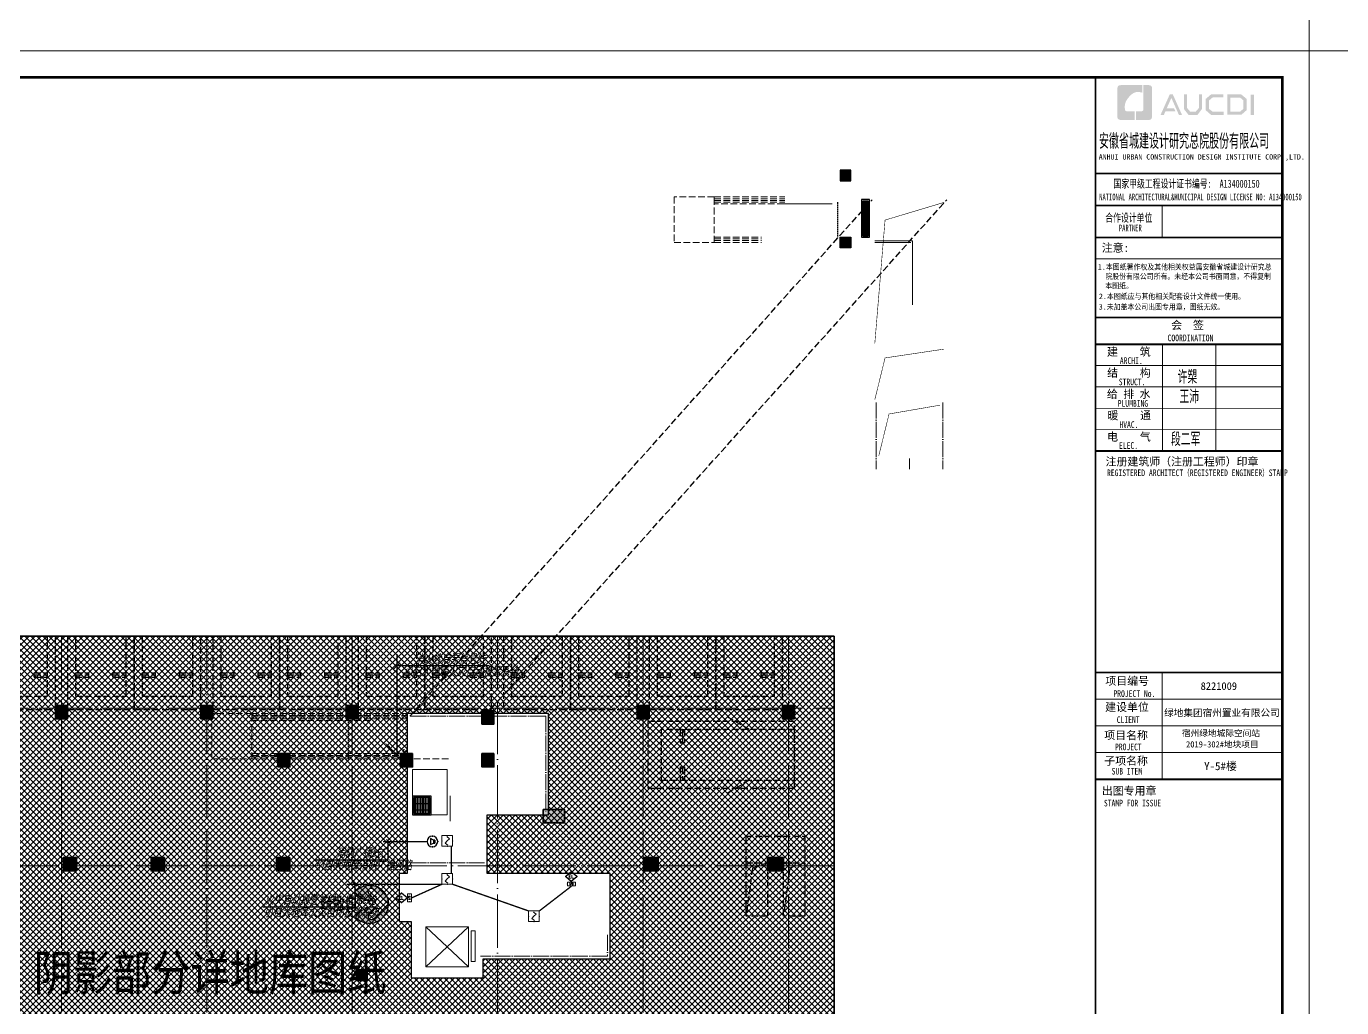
# Model space of a CAD drawing. Extents: x 2803505 to 5851001, y -1372902 to 24339.
# Drawn here: x 3666436 to 3715736, y -843914 to -807139 of the extents above; entities that cross this region are included whole.
import ezdxf
from ezdxf.enums import TextEntityAlignment as Align
from ezdxf.xclip import XClip

# ---------------------------------------------------------------- set-up
doc = ezdxf.new("R2010")
doc.units = 0
doc.header["$LTSCALE"] = 1000
doc.header["$MEASUREMENT"] = 0
doc.header["$XCLIPFRAME"] = 2
for name, pattern in [('#P_--_20B1_001_t3$0$DASH', [0.35, 0.25, -0.1]), ('__DASH', [0.35, 0.25, -0.1]), ('DASH', [0.35, 0.25, -0.1]), ('DOTE', [2.4200000000000004, 2, -0.2, 0.02, -0.2]), ('HIDDEN', [0.375, 0.25, -0.125])]:
    doc.linetypes.add(name, pattern=pattern)
doc.layers.get('0').update_dxf_attribs({"linetype": 'CONTINUOUS'})
for name, color, linetype in [('!!电气', 1, 'CONTINUOUS'), ('!校对', 2, 'CONTINUOUS'), ('0-R-风井', 2, 'CONTINUOUS'), ('0-R疏散口', 20, 'CONTINUOUS'), ('DIM-照明', 7, 'CONTINUOUS'), ('EQUIP-安防', 3, 'CONTINUOUS'), ('EQUIP-广播', 3, 'CONTINUOUS'), ('HS-A-停车位（标准）', 9, 'CONTINUOUS'), ('LWIRE', 4, 'CONTINUOUS'), ('PUB_TITLE', 4, 'CONTINUOUS'), ('text', 7, 'CONTINUOUS'), ('VPIPE-雨水', 4, 'DASH'), ('WIRE-消防', 4, 'CONTINUOUS'), ('WIRE-消防广播', 4, 'DOTE'), ('人防集水坑', 11, 'CONTINUOUS'), ('图签文字', 4, 'CONTINUOUS'), ('审核', 1, 'CONTINUOUS'), ('疏散口', 20, 'CONTINUOUS')]:
    doc.layers.add(name, color=color, linetype=linetype)
for name, color, linetype, lineweight in [('3.5方案汇报，与郭总、侯月琴确定户型_t8$0$STAIR', 2, 'CONTINUOUS', 18), ('DOTE', 19, 'DOTE', 9), ('EQUIP-消防', 3, 'CONTINUOUS', 20), ('PUB_HATCH', 8, 'CONTINUOUS', 9), ('STAIR', 252, 'CONTINUOUS', 20), ('图框', 147, 'CONTINUOUS', 20), ('图签', 147, 'CONTINUOUS', 18), ('填充', 251, 'CONTINUOUS', 5), ('平面-看线', 252, 'CONTINUOUS', 15), ('排水', 252, 'CONTINUOUS', 20), ('砼柱', 2, 'CONTINUOUS', 35)]:
    doc.layers.add(name, color=color, linetype=linetype, lineweight=lineweight)
doc.styles.add('-宋体', font='', dxfattribs={"width": 0.8})
doc.styles.add('_TEL_DIM', font='SIMPLEX', dxfattribs={"width": 0.8, "height": 3.5, "bigfont": 'HZTXT'})
doc.styles.add('HT', font='simhei.ttf')
doc.styles.add('HZTXT', font='gbeitc.shx', dxfattribs={"width": 0.8, "height": 400, "bigfont": 'hztxt.shx'})
doc.styles.get("Standard").update_dxf_attribs({"font": 'gbenor.shx', "bigfont": 'gbcbig.shx'})
doc.styles.add('宋体', font='', dxfattribs={"height": 4})
doc.styles.add('建筑图签-1', font='simhei.ttf', dxfattribs={"width": 0.7})
doc.styles.add('建筑图签-2', font='TXT.shx', dxfattribs={"width": 0.5, "bigfont": 'HZTXT.shx'})
doc.styles.add('黑体', font='simhei.ttf')
doc.styles.get('-宋体').set_extended_font_data('SimSun')
doc.styles.get('宋体').set_extended_font_data('SimSun')

# ---------------------------------------------------------------- blocks, each defined once
blk = doc.blocks.new('A$C25A378E3')
at = {"layer": 'HS-A-停车位（标准）', "linetype": 'DASH'}
for p, q in [((299.9288666398497, 4280.200665866025), (299.9276344913524, 4120.200664976728)), ((299.9276344913524, 4120.200664976728), (799.9273485837039, 4120.008946264163)), ((299.9282505712472, 4200.200665451237), (799.9279646449722, 4200.00894667895)), ((299.9288666398497, 4280.200665866025), (799.9285807174165, 4280.00894703425)), ((799.9285807174165, 4280.00894703425), (799.9273485837039, 4120.008946264163)), ((1699.929113851395, 4280.193678615266), (1699.927881702897, 4120.19367778569)), ((1699.927881702897, 4120.19367778569), (2199.927595795365, 4120.001958953799)), ((1699.928497782676, 4200.193678200361), (2199.928211856517, 4200.001959428308)), ((1699.929113851395, 4280.193678615266), (2199.928827928961, 4280.001959843212)), ((2199.928827928961, 4280.001959843212), (2199.927595795365, 4120.001958953799)), ((300.0205537431175, 1700.046125917463), (-199.9740653929766, 2550.049336581258)), ((2200.020893819514, 1700.035927985562), (2700.026429273654, 2550.032717227354))]:
    blk.add_line(p, q, dxfattribs=at)
for points in [[(1.164153218269348e-10, 5499.999999999884), (2499.999999842257, 5499.971898506512), (2499.938176556607, -0.02810114610474557), (-0.06182328553404659, 3.472669050097466e-07)], [(299.9943796824664, 4999.996627852321), (2199.994379562442, 4999.975270717288), (2199.938176575466, -0.02472896687686443), (299.9381766954903, -0.003371831844560802)]]:
    blk.add_lwpolyline(points, close=True, dxfattribs=at)
blk = doc.blocks.new('TYUIYOIUO')
at = {"layer": '0-R-风井', "linetype": '__DASH'}
for p, q in [((-299457.895317329, 793016.6504319513), (-299457.8951786277, 794016.3380944015)), ((-299457.8951786277, 794016.3380944015), (-297257.9513919126, 794017.1969029689)), ((-297257.9513919126, 794017.1969029689), (-297257.8976371065, 793016.8408492676)), ((-299457.9432144098, 793016.7978605403), (-298658.0559161415, 793016.8118702834)), ((-299457.9432144098, 791016.8118764461), (-299457.9432144098, 793016.7978605403)), ((-298658.0559161415, 793016.8118702834), (-298657.9317925585, 791016.8118764461)), ((-298657.8952895801, 793216.6503354047), (-298057.9083877449, 793216.8845567947)), ((-298657.895317329, 793016.6503209556), (-298657.8952895801, 793216.6503354047)), ((-298057.9083877449, 793216.8845567947), (-298057.8976359515, 793016.7978607289)), ((-298057.9083877448, 793016.7978605406), (-297258.0210894765, 793016.8118702837)), ((-298057.9083877448, 791016.8118764464), (-298057.9083877448, 793016.7978605406)), ((-297258.0210894765, 793016.8118702837), (-297257.8969658935, 791016.8118764464)), ((-298657.9317925585, 791016.8118764461), (-299457.9432144098, 791016.8118764461)), ((-298657.9317925585, 791016.8118764461), (-299457.9432144098, 791016.8118764461)), ((-297257.8969658935, 791016.8118764464), (-298057.9083877448, 791016.8118764464)), ((-297257.8969658935, 791016.8118764464), (-298057.9083877448, 791016.8118764464))]:
    blk.add_line(p, q, dxfattribs=at)
for points in [[(-298658.0187696726, 793016.8120645259), (-299218.2041812523, 792824.5534271109), (-299457.9060679409, 791016.8120706886)], [(-297258.0210894765, 793016.8118702837), (-297818.2065010562, 792824.5532328687), (-298057.9083877448, 791016.8118764464)]]:
    blk.add_lwpolyline(points, dxfattribs=at)
blk = doc.blocks.new('FSFSFASFSFESFSEF')
at = {"layer": '人防集水坑', "ltscale": 0.8}
h = blk.add_hatch(dxfattribs=at)
h.set_pattern_fill('GRATE', color=256, scale=75, style=0)
h.set_pattern_definition([(270, (-806039.3574039747, 23438904.07928268), (59.53125, -1.822618869043522e-14), []), (360, (-806039.3574039747, 23438904.07928268), (8.748522416193854e-14, 238.125), [])])
h.paths.add_polyline_path([(286466.5787021541, 761315.5335229017), (287066.5787021541, 761315.5335229017), (287066.5787021541, 760715.5335229017), (286466.5787021541, 760715.5335229017)])
at = {"layer": '人防集水坑'}
for points in [[(287116.5787021541, 760665.5335229017), (286416.5787021541, 760665.5335229017), (286416.5787021541, 761365.5335229017), (287116.5787021541, 761365.5335229017)], [(287066.5787021541, 760715.5335229017), (286466.5787021541, 760715.5335229017), (286466.5787021541, 761315.5335229017), (287066.5787021541, 761315.5335229017)]]:
    blk.add_lwpolyline(points, close=True, dxfattribs=at)
at = {"layer": '排水'}
blk.add_lwpolyline([(285816.5787021536, 760665.5335229018), (287116.5787021536, 760665.5335229018), (287116.5787021534, 762365.5335229018), (285816.5787021534, 762365.5335229018)], close=True, dxfattribs=at)
blk = doc.blocks.new('DFBFBFBGF')
at = {"layer": 'STAIR', "color": 252, "linetype": '#P_--_20B1_001_t3$0$DASH'}
for p, q in [((293136.325158803, 754230.1456084143), (287316.5787030022, 754230.1456084143)), ((293136.3251588031, 754160.1456084616), (287316.5787030022, 754160.1456084708)), ((293136.3251588029, 754100.1456084616), (287316.5787030022, 754100.1456084704)), ((293136.3251588018, 754030.1456084143), (287316.5787030022, 754030.1456084145)), ((288716.325158803, 753970.1456084145), (293136.3251588018, 753970.1456083918)), ((293136.3251588018, 754030.1456084143), (293136.325158803, 754230.1456084143)), ((293136.325158803, 752730.1456083826), (287316.5787030022, 752730.1456085002)), ((293136.3251588031, 752660.1456084299), (287316.5787030022, 752660.1456085349)), ((293136.3251588029, 752600.1456084299), (287316.5787030022, 752600.1456085352)), ((293136.3251588018, 752530.1456083826), (287316.5787030022, 752530.1456085071)), ((293136.3251588018, 752530.1456083826), (293136.325158803, 752730.1456083826))]:
    blk.add_line(p, q, dxfattribs=at)
blk.add_lwpolyline([(293136.325158803, 754230.1456084143), (294636.325158803, 754230.1456084143), (294636.325158803, 752530.1456083859), (293136.325158803, 752530.1456083859)], close=True, dxfattribs=at)
at = {"layer": '审核', "color": 252, "linetype": 'HIDDEN', "ltscale": 0.2}
blk.add_line((289519.4158324369, 752530.1456084601), (289519.4158324566, 754230.1456084143), dxfattribs=at)
blk = doc.blocks.new('A$C1DD019F9')
at = {"layer": '疏散口'}
h = blk.add_hatch(color=256, dxfattribs=at)
edge = h.paths.add_edge_path()
edge.add_line((1657.837590239942, 3315.723901660649), (367.3306208625436, 2025.216944172512))
edge.add_arc((562.7390984487897, 1829.808464785995), 276.3493204781321, 134.999999736071, 315.0000450135555)
edge.add_line((758.1477304548025, 1634.400139819365), (1381.488251060247, 2257.740654682275))
edge.add_arc((-487.2515846193137, 1989.868379143272), 1887.841129295078, -24.12321173134552, 8.157426411511608, ccw=False)
edge.add_arc((-487.2518275084583, 1989.868449001487), 1887.841379523462, 303.5961554791981, 335.8767893464231, ccw=False)
edge.add_arc((1657.83757689014, 1657.627985069564), 1658.095916591085, 89.99999953869542, 228.4172749558772, ccw=False)
h = blk.add_hatch(color=256, dxfattribs=at)
edge = h.paths.add_edge_path()
edge.add_line((1657.837590239942, 3315.723901660649), (2948.344559617341, 2025.216944172512))
edge.add_arc((2752.936082031095, 1829.808464785995), 276.3493204781321, -135.00004501355562, 45.000000263928996, ccw=False)
edge.add_line((2557.527450025082, 1634.400139819365), (1934.186929419636, 2257.740654682275))
edge.add_arc((3802.926765099197, 1989.868379143272), 1887.841129295078, 171.8425735884883, 204.1232117313454)
edge.add_arc((3802.927007988342, 1989.868449001489), 1887.841379523464, 204.123210653577, 236.403844520802)
edge.add_arc((1657.837603589745, 1657.627985069564), 1658.095916591085, 311.5827250441228, 450.0000004613047)
for points in [[(1657.837590239942, 3315.723901660649), (367.3306208625437, 2025.216944172512, 1.000000395120669), (758.1477304548025, 1634.400139819365), (1381.488251060247, 2257.740654682275, -0.1417897514410627), (1235.721885070204, 1218.307265423704, -0.141789732410033), (557.3581269979476, 417.3751685111782, -0.6899650482418342), (1657.837590239942, 3315.723901660649)], [(1657.837590239942, 3315.723901660649), (2948.344559617341, 2025.216944172512, -1.000000395120669), (2557.527450025082, 1634.400139819365), (1934.186929419636, 2257.740654682275, 0.1417897514410627), (2079.953295409679, 1218.307265423704, 0.141789732410033), (2758.317053481937, 417.3751685111782, 0.6899650482418342), (1657.837590239942, 3315.723901660649)]]:
    blk.add_lwpolyline(points, format="xyb", close=True, dxfattribs=at)
blk = doc.blocks.new('A$C24B36177')
for points in [[(-146925.0000000014, -16697.00265675376), (-147375.0000000014, -16697.00265675376), (-147375.0000000014, -17197.00265675376), (-146925.0000000014, -17197.00265675376)], [(-141475.0000000022, -16697.00265675376), (-141925.0000000022, -16697.00265675376), (-141925.0000000022, -17197.00265675376), (-141475.0000000022, -17197.00265675376)], [(-136025.0000000014, -16697.00265675376), (-136475.0000000014, -16697.00265675376), (-136475.0000000014, -17197.00265675376), (-136025.0000000014, -17197.00265675376)], [(-125125.0000000014, -16697.00265675376), (-125575.0000000014, -16697.00265675376), (-125575.0000000014, -17197.00265675376), (-125125.0000000014, -17197.00265675376)], [(-119675.0000000014, -16697.00265675376), (-120125.0000000014, -16697.00265675376), (-120125.0000000014, -17197.00265675376), (-119675.0000000014, -17197.00265675376)], [(-130937.6220354591, -16897.00265675376), (-131387.6220354591, -16897.00265675376), (-131387.6220354591, -17397.00265675376), (-130937.6220354591, -17397.00265675376)], [(-138587.6220454918, -18497.00265675364), (-139037.6220454918, -18497.00265675364), (-139037.6220454918, -18997.00265675364), (-138587.6220454918, -18997.00265675364)], [(-133987.6220358952, -18497.00265675364), (-134437.6220358952, -18497.00265675364), (-134437.6220358952, -18997.00265675364), (-133987.6220358952, -18997.00265675364)], [(-130937.6220336751, -18497.00265675364), (-131387.6220336751, -18497.00265675364), (-131387.6220336751, -18997.00265675364), (-130937.6220336751, -18997.00265675364)], [(-129087.6220358952, -21097.00265675364), (-128287.6220358952, -21097.00265675364), (-128287.6220358952, -20597.00265675364), (-129087.6220358952, -20597.00265675364)], [(-146587.6220454918, -22397.00228348828), (-147087.6220454918, -22397.00228348828), (-147087.6220454918, -22897.00228348828), (-146587.6220454918, -22897.00228348828)], [(-143287.6220454918, -22397.00219701417), (-143787.6220454918, -22397.00219701417), (-143787.6220454918, -22897.00219701417), (-143287.6220454918, -22897.00219701417)], [(-138587.6220454918, -22397.00204007269), (-139087.6220454918, -22397.00204007269), (-139087.6220454918, -22897.00204007269), (-138587.6220454918, -22897.00204007269)], [(-124787.6220454918, -22397.00265675364), (-125337.6220454918, -22397.00265675364), (-125337.6220454918, -22897.00265675364), (-124787.6220454918, -22897.00265675364)], [(-120087.6220454918, -22397.00265675364), (-120687.6220454918, -22397.00265675364), (-120687.6220454918, -22897.00265675364), (-120087.6220454918, -22897.00265675364)], [(-135687.6220454918, -26597.00265675364), (-136087.6220454918, -26597.00265675364), (-136087.6220454918, -26997.00265675364), (-135687.6220454918, -26997.00265675364)]]:
    blk.add_hatch(color=252).paths.add_polyline_path(points)
at = {"layer": '砼柱', "color": 252, "lineweight": 35}
for points in [[(-146925.0000000014, -16697.00265675376), (-147375.0000000014, -16697.00265675376), (-147375.0000000014, -17197.00265675376), (-146925.0000000014, -17197.00265675376)], [(-141475.0000000022, -16697.00265675376), (-141925.0000000022, -16697.00265675376), (-141925.0000000022, -17197.00265675376), (-141475.0000000022, -17197.00265675376)], [(-136025.0000000014, -16697.00265675376), (-136475.0000000014, -16697.00265675376), (-136475.0000000014, -17197.00265675376), (-136025.0000000014, -17197.00265675376)], [(-125125.0000000014, -16697.00265675376), (-125575.0000000014, -16697.00265675376), (-125575.0000000014, -17197.00265675376), (-125125.0000000014, -17197.00265675376)], [(-119675.0000000014, -16697.00265675376), (-120125.0000000014, -16697.00265675376), (-120125.0000000014, -17197.00265675376), (-119675.0000000014, -17197.00265675376)], [(-130937.6220354591, -16897.00265675376), (-131387.6220354591, -16897.00265675376), (-131387.6220354591, -17397.00265675376), (-130937.6220354591, -17397.00265675376)], [(-138587.6220454918, -18497.00265675364), (-139037.6220454918, -18497.00265675364), (-139037.6220454918, -18997.00265675364), (-138587.6220454918, -18997.00265675364)], [(-133987.6220358952, -18497.00265675364), (-134437.6220358952, -18497.00265675364), (-134437.6220358952, -18997.00265675364), (-133987.6220358952, -18997.00265675364)], [(-130937.6220336751, -18497.00265675364), (-131387.6220336751, -18497.00265675364), (-131387.6220336751, -18997.00265675364), (-130937.6220336751, -18997.00265675364)], [(-129087.6220358952, -21097.00265675364), (-128287.6220358952, -21097.00265675364), (-128287.6220358952, -20597.00265675364), (-129087.6220358952, -20597.00265675364)], [(-146587.6220454918, -22397.00228348828), (-147087.6220454918, -22397.00228348828), (-147087.6220454918, -22897.00228348828), (-146587.6220454918, -22897.00228348828)], [(-143287.6220454918, -22397.00219701417), (-143787.6220454918, -22397.00219701417), (-143787.6220454918, -22897.00219701417), (-143287.6220454918, -22897.00219701417)], [(-138587.6220454918, -22397.00204007269), (-139087.6220454918, -22397.00204007269), (-139087.6220454918, -22897.00204007269), (-138587.6220454918, -22897.00204007269)], [(-124787.6220454918, -22397.00265675364), (-125337.6220454918, -22397.00265675364), (-125337.6220454918, -22897.00265675364), (-124787.6220454918, -22897.00265675364)], [(-120087.6220454918, -22397.00265675364), (-120687.6220454918, -22397.00265675364), (-120687.6220454918, -22897.00265675364), (-120087.6220454918, -22897.00265675364)], [(-135687.6220454918, -26597.00265675364), (-136087.6220454918, -26597.00265675364), (-136087.6220454918, -26997.00265675364), (-135687.6220454918, -26997.00265675364)]]:
    blk.add_lwpolyline(points, close=True, dxfattribs=at)
blk = doc.blocks.new('A$C74D73064')
at = {"layer": '填充'}
h = blk.add_hatch(dxfattribs=at)
h.set_pattern_fill('ANSI37', color=252, scale=100, style=0)
h.set_pattern_definition([(45, (953418.0689988486, -464688.2486653434), (-112.2532015133644, 112.2532015133644), []), (135, (953418.0689988486, -464688.2486653434), (-112.2532015133644, -112.2532015133644), [])])
h.paths.add_polyline_path([(-72082.59764095536, 70322.25632425962), (-18082.61077341402, 70322.25632425962), (-18082.61077341402, 50822.25632543652), (-72082.59764095536, 50822.25632543652)])
h.paths.add_polyline_path([(-28782.84527832759, 63622.25508217217), (-28782.80018422776, 67422.21244319325), (-31082.00689144793, 67422.21764143935), (-31082.05316165823, 67422.25473801984), (-34082.0531685421, 67422.25473801984), (-34082.39482968417, 61422.52532512118), (-34382.39691952243, 61422.52386581531), (-34382.39652276551, 59622.2557774515), (-33932.39581192448, 59622.25577751553), (-33932.39581298153, 57522.25908802461), (-31232.39581192401, 57522.25908803497), (-31232.39581192774, 58222.25607982045), (-26482.40312132938, 58222.25712633482), (-26482.40312124067, 61422.5239314207), (-31082.39209802146, 61422.50172581762), (-31082.05316563928, 63622.25515491964)], flags=16)
h.paths.add_polyline_path([(-59182.59378983895, 67422.25693499326), (-59182.60076967767, 66022.25774936221), (-63482.59798474109, 66022.2572087681), (-63482.59742763313, 63622.25781159737), (-59082.59764806705, 63622.25253591087), (-59083.44339691021, 61428.48302430479), (-59383.44475167291, 61428.48184719431), (-59382.59808375686, 59622.2577318885), (-58932.59737291595, 59622.25773195253), (-58932.597373973, 57522.26104246173), (-56232.5973729156, 57522.26104247209), (-56232.5973729192, 58222.25803425757), (-51482.60468232085, 58222.25908077194), (-51482.60468223225, 61422.5258858577), (-56082.59365901281, 61422.50368025462), (-56082.58671280812, 67422.25358231046)], flags=16)
at = {"color": 252}
for points in [[(-72082.59764095536, 70322.25632425968), (-18082.61077341402, 70322.25632425968), (-18082.61077341402, 50822.25632543652), (-72082.59764095536, 50822.25632543652)], [(-28782.84527832759, 63622.25508217211), (-28782.80018422776, 67422.2124431933), (-31082.00689144793, 67422.2176414394), (-31082.05316165823, 67422.2547380199), (-34082.0531685421, 67422.2547380199), (-34082.39482968417, 61422.52532512113), (-34382.39691952243, 61422.52386581525), (-34382.39652276551, 59622.25577745144), (-33932.39581192448, 59622.25577751547), (-33932.39581298153, 57522.25908802461), (-31232.39581192401, 57522.25908803497), (-31232.39581192774, 58222.25607982045), (-26482.40312132938, 58222.25712633482), (-26482.40312124067, 61422.52393142064), (-31082.39209802146, 61422.50172581756), (-31082.05316563928, 63622.25515491969)]]:
    blk.add_lwpolyline(points, close=True, dxfattribs=at)
at = {"layer": '3.5方案汇报，与郭总、侯月琴确定户型_t8$0$STAIR', "color": 252}
for p, q in [((-31782.59942776617, 59422.41135027062), (-33382.59942776663, 57922.41135027201)), ((-33382.59942776663, 59422.41135027062), (-31782.59942776617, 57922.41135027201))]:
    blk.add_line(p, q, dxfattribs=at)
for points in [[(-33382.59942776663, 57922.41135027201), (-33382.59942776663, 59422.41135027062), (-31782.59942776617, 59422.41135027062), (-31782.59942776617, 57922.41135027201)], [(-31682.59942777571, 58122.4113503875), (-31682.59942777571, 59272.41135038796), (-31532.59942777292, 59272.41135038796), (-31532.59942777292, 58122.4113503875)]]:
    blk.add_lwpolyline(points, close=True, dxfattribs=at)
at = {"layer": 'DOTE', "color": 252}
for p, q in [((-47044.96489887079, 93136.92275867716), (-47044.96489887079, 8148.87607650971)), ((-41594.96489887079, 93136.92275867716), (-41594.96489887079, 8148.87607650971)), ((-36144.96489887056, 93136.92275867716), (-36144.96489887056, 8148.87607650971)), ((-30694.96489887033, 93136.92275867716), (-30694.96489887033, 8148.87607650971)), ((-25244.96489887033, 93136.92275867716), (-25244.96489887033, 8148.87607650971)), ((-19794.96489887009, 93136.92275867716), (-19794.96489887009, 8148.87607650971)), ((-86385.24772744626, 67619.25646164955), (196116.0437006025, 67619.25646164955)), ((196116.0437006019, 61719.25646164967), (-86385.24772744626, 61719.25646164967))]:
    blk.add_line(p, q, dxfattribs=at)
at = {"layer": 'DOTE', "color": 252, "linetype": 'DOTE', "ltscale": 0.3}
for p, q in [((-31182.20886771893, 67322.5227338553), (-33982.39232719713, 67322.52273385518)), ((-28883.07422241115, 67322.52273385518), (-31182.20886771893, 67322.5227338553)), ((-28883.07422241115, 67322.52273385518), (-28882.79285111022, 63722.25688271062)), ((-31182.39498389279, 61822.2429131564), (-33982.39551288704, 61822.24495479499)), ((-26582.40312129795, 59122.25949947804), (-26582.40312362998, 58322.25957466546)), ((-26582.40312132938, 58322.25957466546), (-31332.2088722745, 58322.25958851154))]:
    blk.add_line(p, q, dxfattribs=at)
at = {"layer": 'STAIR', "color": 252, "linetype": '#P_--_20B1_001_t3$0$DASH'}
blk.add_line((-32532.40911903465, 65722.41031201778), (-33882.40549301973, 65722.41031154466), dxfattribs=at)
at = {"layer": 'STAIR', "color": 252}
blk.add_lwpolyline([(-32472.40447453829, 64340.87456771452), (-32472.3968244748, 63382.41076598188)], dxfattribs=at)
at = {"layer": '填充', "color": 252}
for points in [[(-72082.59764095536, 70322.25632425962), (-18082.61077341402, 70322.25632425962), (-18082.61077341402, 50822.25632543652), (-72082.59764095536, 50822.25632543652)], [(-28782.84527832759, 63622.25508217217), (-28782.80018422776, 67422.21244319325), (-31082.00689144793, 67422.21764143935), (-31082.05316165823, 67422.25473801984), (-34082.0531685421, 67422.25473801984), (-34082.39482968417, 61422.52532512118), (-34382.39691952243, 61422.52386581531), (-34382.39652276551, 59622.2557774515), (-33932.39581192448, 59622.25577751553), (-33932.39581298153, 57522.25908802461), (-31232.39581192401, 57522.25908803497), (-31232.39581192774, 58222.25607982045), (-26482.40312132938, 58222.25712633482), (-26482.40312124067, 61422.5239314207), (-31082.39209802146, 61422.50172581762), (-31082.05316563928, 63622.25515491964)]]:
    blk.add_lwpolyline(points, close=True, dxfattribs=at)
at = {"color": 252}
blk.add_blockref('A$C24B36177', (100104.7992927883, 84419.25646130543), dxfattribs=at)
at = {"color": 252, "xscale": -1}
for name, p in [('DFBFBFBGF', (253234.1732092032, -686807.488785468)), ('FSFSFASFSFESFSEF', (253234.1732095743, -697043.1221648736))]:
    blk.add_blockref(name, p, dxfattribs=at)
at = {"layer": '0-R疏散口', "color": 252, "xscale": -0.4305656706515025, "yscale": 0.4305656706515025, "zscale": 0.4305656706515025, "rotation": 271.4259203059818}
blk.add_blockref('A$C1DD019F9', (-36196.91512734024, 59545.39987463458), dxfattribs=at)
at = {"layer": 'HS-A-停车位（标准）', "color": 252}
blk.add_blockref('TYUIYOIUO', (278075.2999756152, -731194.3965097175), dxfattribs=at)
at = {"layer": 'HS-A-停车位（标准）', "color": 252, "linetype": 'DASH', "xscale": -1}
for p, rotation in [((-49769.90307179559, 73069.25646130356), 179.9993559612105), ((-46819.90307179582, 73069.25646130368), 179.9993559612105), ((-44319.90307179582, 73069.25646130356), 179.9993559612105), ((-41369.90307179582, 73069.25646130368), 179.9993559612105), ((-38869.90307179559, 73069.25646130356), 179.9993559612105), ((-35919.90307562682, 73069.25646130368), 179.9993559612105), ((-33419.90307562682, 73069.25646130356), 179.9993559612105), ((-30469.90307562659, 73069.25646130368), 179.9993559612105), ((-27969.90307562659, 73069.25646130368), 179.9993559612105), ((-25019.90307562659, 73069.25646130368), 179.9993559612105), ((-22519.90307562659, 73069.25646130368), 179.9993559612105), ((-19569.96489926009, 67119.19463836565), 89.99935596121274)]:
    blk.add_blockref('A$C25A378E3', p, dxfattribs=dict(at, rotation=rotation))
at = {"layer": '0-R疏散口', "color": 252, "style": '-宋体', "width": 0.75}
blk.add_text('疏散口', height=450, dxfattribs=at).set_placement((-37327.51125581539, 60087.63957305544))
blk = doc.blocks.new('院标1')
h = blk.add_hatch(color=150)
h.dxf.hatch_style = 1
h.set_gradient(color1=(33, 113, 253), color2=(33, 113, 253), tint=1, name='INVCURVED')
edge = h.paths.add_edge_path()
edge.add_spline(control_points=[(116372.9006213126, 648379.0025742948), (116378.7378886427, 648379.2628153446), (116381.5158105757, 648378.8361410631), (116390.5818825899, 648378.8361410631), (116390.5818825899, 648378.8361410631), (116390.5818825899, 648378.8361410631), (116616.0293115861, 648378.8361410631), (116616.0293115861, 648378.8361410631), (116616.0293115861, 648378.8361410631), (116616.0293115861, 648378.8361410631), (116616.0293115861, 648053.8555876653), (116616.0293115861, 648053.8555876653), (116616.0293115861, 648053.8555876653), (116616.0293115861, 648053.8555876653), (116108.105350393, 648053.8555876653), (116108.105350393, 648053.8555876653), (116108.105350393, 648053.8555876653), (116027.8361159938, 648053.8555876653), (115962.7123056344, 648111.1721664476), (115962.7123056344, 648199.2728408957), (115962.7123056344, 648199.2728408957), (115962.7123056344, 648199.2728408957), (115962.7123056344, 649214.6850108118), (115962.7123056344, 649214.6850108118), (115962.7123056344, 649214.6850108118), (115962.7123056344, 649295.0722615034), (116018.370604223, 649360.1052900997), (116108.105350393, 649360.1052900997), (116108.105350393, 649360.1052900997), (116108.105350393, 649360.1052900997), (116896.6871824661, 649360.1052900997), (116896.6871824661, 649360.1052900997), (116896.6871824661, 649360.1052900997), (116896.6871824661, 649360.1052900997), (116896.6871824661, 649080.1797254328), (116896.6871824661, 649080.1797254328), (116896.6871824661, 649080.1797254328), (116896.6871824661, 649080.1797254328), (116566.2234106177, 649140.4588157317), (116356.0121874289, 648859.1079773916), (116356.0121874289, 648859.1079773916), (116245.1373948324, 648719.2435419696), (116240.2896487121, 648545.3026589571), (116247.2284014249, 648465.708235659), (116247.2284014249, 648465.708235659), (116254.1792583724, 648386.1017081195), (116247.2284014249, 648465.708235659), (116247.2284014249, 648465.708235659), (116247.2284014249, 648465.708235659), (116247.2284014249, 648465.708235659), (116257.8347373425, 648373.9036652995), (116372.9006213126, 648379.0025742948)], knot_values=[0, 0, 0, 0, 0.07142857142857142, 0.07142857142857142, 0.07142857142857142, 0.1071428571428571, 0.1428571428571428, 0.1428571428571428, 0.1428571428571428, 0.1785714285714285, 0.2142857142857143, 0.2142857142857143, 0.2142857142857143, 0.25, 0.2857142857142857, 0.2857142857142857, 0.2857142857142857, 0.3214285714285714, 0.3571428571428572, 0.3571428571428572, 0.3571428571428572, 0.3928571428571428, 0.4285714285714285, 0.4285714285714285, 0.4285714285714285, 0.4642857142857143, 0.5, 0.5, 0.5, 0.5357142857142857, 0.5714285714285714, 0.5714285714285714, 0.5714285714285714, 0.6071428571428572, 0.6428571428571429, 0.6428571428571429, 0.6428571428571429, 0.6785714285714286, 0.7142857142857143, 0.7142857142857143, 0.7142857142857143, 0.75, 0.7857142857142857, 0.7857142857142857, 0.7857142857142857, 0.8214285714285714, 0.8571428571428571, 0.8571428571428571, 0.8571428571428571, 0.9285714285714286, 1, 1, 1, 1], degree=3, periodic=0)
h = blk.add_hatch(color=150)
h.dxf.hatch_style = 1
h.set_gradient(color1=(33, 113, 253), color2=(33, 113, 253), tint=1, name='INVCURVED')
edge = h.paths.add_edge_path()
edge.add_spline(control_points=[(117268.1328679732, 649214.6850108118), (117268.1328679732, 649214.6850108118), (117268.1328679732, 648199.2728408957), (117268.1328679732, 648199.2728408957), (117268.1328679732, 648199.2728408957), (117268.1328679732, 648114.1649385535), (117212.4715433248, 648053.8555876653), (117122.7277189753, 648053.8555876653), (117122.7277189753, 648053.8555876653), (117122.7277189753, 648053.8555876653), (116662.9574306789, 648053.8555876653), (116662.9574306789, 648053.8555876653), (116662.9574306789, 648053.8555876653), (116662.9574306789, 648053.8555876653), (116662.9574306789, 648378.8361410631), (116662.9574306789, 648378.8361410631), (116662.9574306789, 648378.8361410631), (116662.9574306789, 648378.8361410631), (116865.3281356438, 648378.8361410631), (116865.3281356438, 648378.8361410631), (116865.3281356438, 648378.8361410631), (116907.1906323904, 648378.8361410631), (116941.0734122108, 648412.809702649), (116941.0734122108, 648454.5723394576), (116941.0734122108, 648454.5723394576), (116941.0734122108, 648454.5723394576), (116941.0734122108, 649360.1052900997), (116941.0734122108, 649360.1052900997), (116941.0734122108, 649360.1052900997), (116941.0734122108, 649360.1052900997), (117122.7277189753, 649360.1052900997), (117122.7277189753, 649360.1052900997), (117122.7277189753, 649360.1052900997), (117204.4313052248, 649360.1052900997), (117268.1328679732, 649306.2474964692), (117268.1328679732, 649214.6850108118)], knot_values=[0, 0, 0, 0, 0.1, 0.1, 0.1, 0.15, 0.2, 0.2, 0.2, 0.25, 0.3, 0.3, 0.3, 0.35, 0.4, 0.4, 0.4, 0.45, 0.5, 0.5, 0.5, 0.55, 0.6, 0.6, 0.6, 0.6499999999999999, 0.7, 0.7, 0.7, 0.75, 0.8, 0.8, 0.8, 0.9, 1, 1, 1, 1], degree=3, periodic=0)
blk = doc.blocks.new('A$C1435328E')
at = {"layer": 'PUB_TITLE'}
h = blk.add_hatch(color=4, dxfattribs=at)
h.paths.add_polyline_path([(-1191.591194995213, 56058.49471792311), (-1065.961907927413, 56058.49471792311), (-1065.961907927413, 55288.2315315), (-1191.591194995213, 55288.2315315)])
h.paths.add_polyline_path([(-1944.296185743529, 55941.85496155836), (-1944.296185743529, 55415.87869950302), (-1583.739153256174, 55415.87869950302), (-1459.553895397577, 55522.55397263647), (-1459.553895397577, 55841.17644170031), (-1579.990053143352, 55941.85496127896)], flags=16)
h.paths.add_polyline_path([(-2062.373935758602, 56059.93271150358), (-2062.373935758602, 55297.8009495578), (-1539.987504146062, 55297.8009495578), (-1341.476145382505, 55468.32242525846), (-1341.476145382505, 55896.37014224858), (-1537.137021096889, 56059.93271150358)])
h.paths.add_polyline_path([(-2205.243333867285, 56063.60758437507), (-2205.243333867285, 55948.30506818101), (-2612.357823726721, 55948.30506818101), (-2745.162006835919, 55837.3558628998), (-2745.162006835919, 55517.55834726349), (-2612.357823726721, 55415.3108476355), (-2203.065635655541, 55415.3108476355), (-2203.065635655541, 55293.48451021791), (-2666.787001160439, 55293.48451021791), (-2869.255396957975, 55467.52353968762), (-2869.255396957975, 55896.09483430826), (-2671.137971409131, 56063.60758437507)])
h.paths.add_polyline_path([(-3688.19829659909, 56061.81808115647), (-3567.570633541327, 56061.81808115647), (-3567.570633541327, 55551.16807098233), (-3453.520327388775, 55419.67153285362), (-3242.974087527487, 55419.67153285362), (-3128.923781345598, 55551.16807098233), (-3128.923781345598, 56061.81808115647), (-3014.877901402302, 56061.81808115647), (-3014.877901402302, 55513.91051362001), (-3179.369364424143, 55296.9406113188), (-3517.125050497707, 55296.9406113188), (-3688.19829659909, 55516.10314684652)])
h.paths.add_polyline_path([(-4220.012568136677, 56060.45628871501), (-4103.023254616652, 56060.45628871501), (-3761.075942056719, 55296.15155855857), (-3876.737390826922, 55296.15155855857), (-4158.191610082518, 55930.28467154794), (-4333.310417581815, 55542.02144757577), (-4061.735512305982, 55542.02144757577), (-4001.167173376773, 55426.83200432651), (-4382.158136712853, 55426.83200432651), (-4440.770088225137, 55294.07199827686), (-4563.858727320563, 55294.07199827686)])
for points, const_width in [([(-7000, 50700.33256887185), (0, 50700.33256887185)], 70), ([(-7000, 49899.45042005606), (0, 49899.45042005606)], 35)]:
    blk.add_lwpolyline(points, dxfattribs=dict(const_width=const_width))
at = {"layer": '图框'}
for p, q in [((-7000, 53100.33256887179), (0, 53100.33256887179)), ((-7000, 53100.33256887179), (0, 53100.33256887179)), ((-7000, 51900.33256887179), (0, 51900.33256887179))]:
    blk.add_line(p, q, dxfattribs=at)
for points, const_width in [([(-7000, -700.0000000001746), (-7000, 56700)], 70), ([(-7000, 53100.33256887179), (0, 53100.33256887179)], 60), ([(-7000, 51900.33256887179), (0, 51900.33256887179)], 60), ([(-7000, 51900.33256887179), (0, 51900.33256887179)], 60), ([(-4500, 51900.33256887179), (-4500, 50700.33256887185)], 35), ([(-7000, 50700.33256887185), (0, 50700.33256887185)], 60), ([(-6991.521516095847, 47700.33256887185), (8.478483904153109, 47700.33256887185)], 60), ([(-6991.521516095847, 46700.33256887185), (8.478483904153109, 46700.33256887185)], 70), ([(-6991.521516095847, 46700.33256887185), (8.478483904153109, 46700.33256887185)], 70), ([(-4491.521516095847, 46700.33256887185), (-4491.521516095847, 42700.33256887185)], 35), ([(-2491.521516095847, 46700.33256887185), (-2491.521516095847, 42700.33256887185)], 35), ([(-6991.521516095847, 45900.33256887185), (8.478483904153109, 45900.33256887185)], 35), ([(-6991.521516095847, 45100.33256887185), (8.478483904153109, 45100.33256887185)], 35), ([(-6991.521516095847, 44300.33256887185), (8.478483904153109, 44300.33256887185)], 35), ([(-6991.521516095847, 43500.33256887185), (8.478483904153109, 43500.33256887185)], 35), ([(-6991.521516095847, 42700.33256887185), (8.478483904153109, 42700.33256887185)], 70), ([(-7000, 34400.33256887179), (0, 34400.33256887179)], 70), ([(-7000, 34400.33256887179), (0, 34400.33256887179)], 70), ([(-4500, 30400.33256887179), (-4500, 34400.33256887179)], 35), ([(-7000, 33400.33256887179), (0, 33400.33256887179)], 35), ([(-7000, 32400.33256887179), (0, 32400.33256887179)], 35), ([(-7000, 31400.33256887179), (0, 31400.33256887179)], 35), ([(0, 30400.33256887179), (-7000, 30400.33256887179)], 70)]:
    blk.add_lwpolyline(points, dxfattribs=dict(at, const_width=const_width))
blk.add_blockref('院标1', (-122148.8230060614, -592949.0981050247))
at = {"layer": 'PUB_TITLE', "style": 'HT', "width": 0.88}
for s, p in [('1.本图纸著作权及其他相关权益属安徽省城建设计研究总', (-6914.306831812486, 49493.39210356871)), ('院股份有限公司所有。未经本公司书面同意，不得复制', (-6634.90041580284, 49139.02205272258)), ('本图纸。', (-6634.90041580284, 48788.93826625339)), (' 2.本图纸应与其他相关配套设计文件统一使用。 ', (-7025.144188818522, 48392.25300272327)), ('3.未加盖本公司出图专用章，图纸无效。', (-6882.073270652443, 47997.59705111344))]:
    blk.add_text(s, height=210, dxfattribs=at).set_placement(p)
at = {"layer": '图签', "color": 154, "style": '宋体'}
for s, height, p in [('8221009', 286.6809903610374, (-3062.595140316524, 33747.82646055683)), ('绿地集团宿州置业有限公司', 258.0128913249337, (-4431.817962790316, 32762.0256005479)), ('宿州绿地城际空间站', 232.2116021924403, (-3762.142934118805, 32009.27949992823)), ('2019-302#地块项目', 232.2116021924403, (-3608.307769825158, 31591.24582544994))]:
    blk.add_text(s, height=height, dxfattribs=at).set_placement(p)
at = {"layer": '图签文字', "color": 7, "style": '建筑图签-1'}
for s, height, width, p in [('安徽省城建设计研究总院股份有限公司', 500, 0.55, (-6871.943487135693, 54077.10639546963)), ('国家甲级工程设计证书编号:  A134000150', 300, 0.7, (-6327.846192139667, 52567.37169774726)), ('合作设计单位', 300, 0.7, (-6635.073237542529, 51290.24227786541))]:
    blk.add_text(s, height=height, dxfattribs=dict(at, width=width)).set_placement(p)
at = {"layer": '图签文字', "linetype": 'Continuous', "style": '建筑图签-1', "width": 0.91}
blk.add_text('ANHUI URBAN CONSTRUCTION DESIGN INSTITUTE CORP.,LTD.', height=200, dxfattribs=at).set_placement((-6881.536331724841, 53622.19692530448))
at = {"layer": '图签文字', "style": '建筑图签-1'}
for s, width, p in [('NATIONAL ARCHITECTURAL&MUNICIPAL DESIGN LICENSE NO: A134000150', 0.6, (-6863.211604291108, 52094.63125478954)), ('PARTNER', 0.6, (-6125.220491806511, 50933.63214883453)), ('COORDINATION', 0.7, (-4300.332657034975, 46813.17003503133)), ('ARCHI.', 0.7, (-6090.542657491751, 45961.79780578351)), ('STRUCT.', 0.7, (-6130.183503998909, 45164.88605860906)), ('PLUMBING', 0.7, (-6170.825901465025, 44358.47718718514)), ('HVAC.', 0.7, (-6106.177282584365, 43565.28509809886)), ('ELEC.', 0.7, (-6121.560250101611, 42780.44669140602)), ('REGISTERED ARCHITECT（REGISTERED ENGINEER）STAMP', 0.7, (-6571.167215390597, 41758.70276487077)), ('PROJECT No.', 0.7, (-6330.317186883651, 33485.13258260721, -1798.999999999767)), ('CLIENT', 0.7, (-6206.230454253498, 32505.96790995135)), ('PROJECT', 0.7, (-6271.100769126322, 31486.78676958114)), ('SUB ITEM', 0.7, (-6397.627190086525, 30575.66441063175)), ('STAMP FOR ISSUE', 0.7, (-6687.291430986952, 29381.33146916691))]:
    blk.add_text(s, height=250, dxfattribs=dict(at, width=width)).set_placement(p)
at = {"layer": '图签文字', "color": 7, "style": '建筑图签-1'}
for s, p in [('注意:', (-6768.585334835108, 50163.2420261816)), ('会  签', (-4165.405320922378, 47267.55678657134)), ('建    筑', (-6570.340849571396, 46266.80421271588)), ('结    构', (-6565.705596168991, 45479.27147266542)), ('给 排 水', (-6574.943370762747, 44685.39409726131)), ('暖    通', (-6556.714949447196, 43882.29371869267)), ('电    气', (-6566.520009586122, 43082.12314482935)), ('注册建筑师（注册工程师）印章', (-6624.508183155674, 42153.7461581977)), ('项目编号', (-6632.05400510272, 33932.47329531494)), ('建设单位', (-6639.831005697604, 32955.09159170894)), ('项目名称', (-6673.39625184983, 31897.11428112781)), ('子项名称', (-6673.39625184983, 30940.41777405818)), ('出图专用章', (-6764.137939867098, 29818.07543767721))]:
    blk.add_text(s, height=300, dxfattribs=at).set_placement(p)
at = {"layer": '图签文字', "color": 1, "style": '建筑图签-2', "width": 0.7}
for s, p in [('许槊', (-3925.437965661287, 45228.10209927132)), ('王沛', (-3854.396282870322, 44487.1452845746)), ('段二军', (-4175.340028567705, 42891.38128835266))]:
    blk.add_text(s, height=500, dxfattribs=at).set_placement(p)
at = {"layer": '图签文字', "color": 2, "style": '建筑图签-1'}
blk.add_text('Y-5#楼', height=300, dxfattribs=at).set_placement((-2930.753900082549, 30741.39162423031))
blk = doc.blocks.new('A$C110D7C8B')
h = blk.add_hatch()
h.set_pattern_fill('ANSI32', color=252, scale=7, angle=135)
h.set_pattern_definition([(180, (-705542.5179923946, -984740.2321152245), (-3.552713678800501e-15, -33.33750000000001), []), (180, (-705553.6304971946, -984729.1196104245), (-3.552713678800501e-15, -33.33750000000001), [])])
h.paths.add_polyline_path([(50, -1350.000000041677), (250.0000000000582, -1350.000000041677), (249.9999999999418, -50), (50, -50)])
at = {"color": 252}
for points in [[(0, 0), (300, 0), (300, -1400.000000041677), (0, -1400.000000041677)], [(50, -50), (250, -50), (250, -1350.000000041677), (50, -1350.000000041677)]]:
    blk.add_lwpolyline(points, close=True, dxfattribs=at)
blk = doc.blocks.new('A$C028C60F5')
at = {"color": 252}
blk.add_lwpolyline([(400.0000000717118, -1.851003617048264e-07), (0, 0), (-1.851003617048264e-07, -400.0000001632143), (399.9999998866115, -400.0000003483146)], close=True, dxfattribs=at)
at = {"layer": 'PUB_HATCH', "color": 252}
blk.add_solid([(-1.851003617048264e-07, -400.0000001632143), (399.9999998866115, -400.0000003483146), (0, 0), (400.0000000717118, -1.851003617048264e-07)], dxfattribs=at)
blk = doc.blocks.new('A$C18F32B8A')
at = {"color": 252, "const_width": 20}
for points in [[(7519.746154826425, -5500.243901853333), (7905.325032999623, -865.2724637767533), (10119.74645714677, -200.2097836569883)], [(7519.748090145295, -7600.249561245553), (7905.329351844615, -6030.524345523096), (10119.75077599176, -5700.209477294469)], [(7669.74645633559, -9700.245550757623), (8055.325040148746, -8130.523613388767), (9969.746456321096, -7800.20874516014)]]:
    blk.add_lwpolyline(points, dxfattribs=at)
at = {"layer": 'DOTE', "color": 252, "linetype": 'DOTE', "ltscale": 0.3}
for p, q in [((7569.550093442725, -7700.244544366142), (7569.550093442667, -10200.24554942362)), ((10069.74645357818, -7700.246329075075), (10069.74645357812, -10200.24555084261))]:
    blk.add_line(p, q, dxfattribs=at)
at = {"layer": 'DOTE', "linetype": 'DOTE', "ltscale": 0.3}
blk.add_line((8819.648726167448, -9800.245436708676), (8819.64872616739, -10205.08561670512), dxfattribs=at)
at = {"layer": 'STAIR', "color": 252, "linetype": '#P_--_20B1_001_t3$0$DASH'}
for p, q in [((1500, 0), (4152.000000014203, 1.047737896442413e-09)), ((1499.999999999884, -69.99999995273538), (4152.000000013737, -69.75341075321194)), ((1500.000000000116, -129.9999999527354), (4152.000000013388, -129.7534107532119)), ((1500.000000001164, -200), (4152.000000012922, -199.9999999989523)), ((4111.199999980512, -260.0000000090804), (1500.000000001164, -260.0000000224682)), ((1500, -1500.000000031665), (3267.999999990105, -1499.999999998952)), ((1499.999999999884, -1569.9999999844), (3267.999999989639, -1569.754457053379)), ((1500.000000000116, -1629.9999999844), (3267.999999989115, -1629.754457012867)), ((1500.000000001164, -1700.000000031665), (3267.999999989115, -1699.754457054427))]:
    blk.add_line(p, q, dxfattribs=at)
at = {"layer": 'STAIR', "color": 252}
for p, q in [((5920, -259.9999999997672), (4111.19999998057, -260.0000000090804)), ((8869.74283019395, -1700.246588996262), (7519.746456208813, -1700.246589469374))]:
    blk.add_line(p, q, dxfattribs=at)
at = {"layer": 'STAIR', "color": 246, "linetype": '#P_--_20B1_001_t3$0$DASH'}
blk.add_lwpolyline([(1500, 0), (0, 0), (0, -1700.000000028405), (1500, -1700.000000028405)], close=True, dxfattribs=at)
at = {"layer": 'STAIR', "color": 252}
blk.add_lwpolyline([(7519.746456187801, -1640.246589469374), (8929.755123912648, -1640.246588975191), (8929.755124753749, -4040.246135032154)], dxfattribs=at)
at = {"layer": '审核', "color": 252, "linetype": 'HIDDEN', "ltscale": 0.2}
blk.add_line((6119.755594726943, -200.1547837678809), (6119.682242507813, -1500.172692473629), dxfattribs=at)
at = {"layer": '平面-看线'}
for p, q in [((1500.000000001164, -200), (1500, 0)), ((1500.000000001164, -1700.000000031665), (1500, -1500.000000031665))]:
    blk.add_line(p, q, dxfattribs=at)
at = {"color": 252}
blk.add_blockref('A$C028C60F5', (6219.744254106772, 999.753149292781), dxfattribs=at)
at = {"color": 252, "xscale": -1}
for name, p in [('A$C110D7C8B', (7319.746456009045, -100.2399003441678)), ('A$C028C60F5', (6619.744458064088, -1500.248004525783))]:
    blk.add_blockref(name, p, dxfattribs=at)
blk = doc.blocks.new('$equip$00002474')
for p, q in [((-0.519992380955955, 1.000000338535756e-05), (7.619048119522631e-06, 0.4400100000020757)), ((7.619048119522631e-06, -0.4399899999989429), (-0.519992380955955, 1.000000338535756e-05)), ((7.619048119522631e-06, 0.4400100000020757), (0.5200076190521941, 1.000000338535756e-05)), ((0.5200076190521941, 1.000000338535756e-05), (7.619048119522631e-06, -0.4399899999989429))]:
    blk.add_line(p, q)
at = {"const_width": 0.04}
blk.add_lwpolyline([(7.619048119522631e-06, 0.4400100000020757), (-0.519992380955955, 1.000000338535756e-05), (7.619048119522631e-06, -0.4399899999989429), (0.5200076190521941, 1.000000338535756e-05), (7.619048119522631e-06, 0.4400100000020757), (-0.519992380955955, 1.000000338535756e-05)], dxfattribs=at)
for p in [(-0.519992380955955, 1.000000338535756e-05), (7.619048119522631e-06, 0.4400100000020757), (0.5200076190521941, 1.000000338535756e-05), (7.619048119522631e-06, -0.4399899999989429)]:
    blk.add_point(p)
at = {"color": 7, "style": '_TEL_DIM'}
blk.add_attdef('$TEXT$', text='', height=0.3, dxfattribs=at).set_placement((0.02805548798642121, 0.01213281898526475), align=Align.MIDDLE_CENTER)
at = {"color": 7, "style": '_TEL_DIM', "flags": 1}
blk.add_attdef('A', text='', height=2e-05, dxfattribs=at).set_placement((0, 0), align=Align.MIDDLE_CENTER)
blk = doc.blocks.new('$TelecSys$00000079')
for p, q in [((0.7000000000007276, 0.7000000000007276), (0, 0)), ((0.1041666666678793, 0.1041666666660603), (0.1041666666678793, 0.1041666666660603)), ((-0.1041666666678793, -0.1041666666660603), (-0.1041666666678793, -0.1041666666660603))]:
    blk.add_line(p, q)
at = {"const_width": 0.1425}
blk.add_lwpolyline([(-0.07125000000087311, 0, 1), (0.07125000000087311, 0, 1)], format="xyb", close=True, dxfattribs=at)
blk.add_solid([(0.6300000000010186, 0.7700000000004366), (0.7700000000004366, 0.6299999999991996), (1.150000000001455, 1.149999999999636)])
at = {"width": 0.8, "flags": 9}
blk.add_attdef('A', (0, 0), '', height=2e-05, dxfattribs=at)
blk = doc.blocks.new('$equip$00002649')
for p, q in [((-0.5, 0.5), (-0.5, -0.5)), ((0.5, 0.5), (-0.5, 0.5)), ((-0.2000000000116415, 0.2000000000043656), (0.04999999998835847, 0.4000000000014552)), ((0, 0), (-0.2000000000116415, 0.2000000000043656)), ((0, 0), (0.1999999999825377, -0.1999999999970896)), ((0.5, -0.5), (0.5, 0.5)), ((-0.5, -0.5), (0.5, -0.5)), ((0.1999999999825377, -0.1999999999970896), (-0.0500000000174623, -0.4000000000014552))]:
    blk.add_line(p, q)
at = {"const_width": 0.04}
blk.add_lwpolyline([(-0.5, 0.5), (0.5, 0.5), (0.5, -0.5), (-0.5, -0.5), (-0.5, 0.5), (0.5, 0.5)], dxfattribs=at)
for p in [(-0.5, 0), (0, 0.5), (0.5, 0), (0, -0.5)]:
    blk.add_point(p)
at = {"color": 7, "flags": 1}
for tag, height, p in [('A', 2e-05, (0, 0)), ('B', 0.4, (0.7619185979783651, -0.207799414958572))]:
    blk.add_attdef(tag, text='', height=height, dxfattribs=at).set_placement(p, align=Align.MIDDLE_CENTER)
blk = doc.blocks.new('$equip$00002463')
for p, q in [((-0.6499999999941792, 0.6500000000014552), (-0.6499999999941792, 0)), ((0.6499999999941792, 0.6500000000014552), (-0.6499999999941792, 0.6500000000014552)), ((-0.6499999999941792, 0), (0.6499999999941792, 0)), ((0.6499999999941792, 0), (0.6499999999941792, 0.6500000000014552))]:
    blk.add_line(p, q)
at = {"const_width": 0.05}
blk.add_lwpolyline([(-0.6499999999941792, 0.6500000000014552), (-0.6499999999941792, 0), (0.6499999999941792, 0), (0.6499999999941792, 0.6500000000014552), (-0.6499999999941792, 0.6500000000014552), (-0.6499999999941792, 0)], dxfattribs=at)
for p in [(-0.6499999999941792, 0.3250000000007276), (0, 0.6500000000014552), (0, 0), (0.6499999999941792, 0.3250000000007276)]:
    blk.add_point(p)
at = {"color": 7, "style": '_TEL_DIM'}
blk.add_attdef('$TEXT$', text='', height=0.3, dxfattribs=at).set_placement((0.006237997877178714, 0.3429758970196417), align=Align.MIDDLE_CENTER)
at = {"color": 7, "style": '_TEL_DIM', "flags": 1}
blk.add_attdef('A', text='', height=2e-05, dxfattribs=at).set_placement((0, 0), align=Align.MIDDLE_CENTER)
blk = doc.blocks.new('$equip$00002341')
for p, q in [((-0.2407308475521859, 0.1357684400209109), (-0.2407308475521859, -0.1442315599779249)), ((-0.2407308475521859, 0.1357684400209109), (-0.100730847552768, 0.1357684400209109)), ((-0.100730847552768, 0.1357684400209109), (0.1671732487156987, 0.2772627560989349)), ((-0.100730847552768, 0.1357684400209109), (-0.100730847552768, -0.1442315599779249)), ((0.1671732487156987, 0.2772627560989349), (0.1671732487156987, -0.2953757882060017)), ((-0.100730847552768, -0.1442315599779249), (-0.2407308475521859, -0.1442315599779249)), ((0.1671732487156987, -0.2953757882060017), (-0.100730847552768, -0.1442315599779249))]:
    blk.add_line(p, q)
at = {"const_width": 0.04}
blk.add_lwpolyline([(-0.5, 0, -1), (0.5, 0, -1), (-0.5, 0, -1.4631756610552)], format="xyb", dxfattribs=at)
blk.add_circle((0, 0), 0.5000000000000145)
for p in [(-0.5, 0), (0, 0.5), (0.5, 0), (0, -0.5)]:
    blk.add_point(p)
at = {"color": 7, "style": '_TEL_DIM', "flags": 1}
blk.add_attdef('A', text='', height=2e-05, dxfattribs=at).set_placement((0, 0), align=Align.MIDDLE_CENTER)

msp = doc.modelspace()

# ---------------------------------------------------------------- linework, layer by layer
at = {"layer": '!校对'}
for p, q in [((3680446.39367379, -830987.4226845085), (3680215.239576064, -831212.2561872249)), ((3683785.456721656, -831099.8394358668), (3680330.816624927, -831099.8394358667)), ((3679933.626420382, -837615.2512939902), (3680075.673991644, -837757.2877629076)), ((3680004.650206013, -838370.2754523924), (3680004.650206013, -837686.2695284488)), ((3677271.182751009, -838370.2754523924), (3679998.493438222, -838370.2754523904)), ((3678688.27184349, -839222.9099812777), (3678830.319414752, -839364.946450195)), ((3678759.536536475, -840132.6362234114), (3678759.295629121, -839293.9282157364)), ((3675304.896439746, -840132.6362234135), (3678759.536536475, -840132.6362234114))]:
    msp.add_line(p, q, dxfattribs=at)
at = {"color": 251, "linetype": '__DASH', "true_color": 0x636466}
for p, q in [((3680813.791574894, -832989.008873367), (3698136.422258352, -813634.9733796581)), ((3683613.79157377, -832989.0088733668), (3700936.422257229, -813634.9733796581))]:
    msp.add_line(p, q, dxfattribs=at)
at = {"layer": 'VPIPE-雨水'}
for centre in [(3680613.935470588, -834289.0247723188), (3680613.93547059, -834289.0247723127)]:
    msp.add_circle(centre, 55, dxfattribs=at)
at = {"layer": 'WIRE-消防', "linetype": 'Continuous', "const_width": 50}
for points in [[(3680330.816624927, -834438.0756587601), (3680330.816624927, -830659.2148794733)], [(3682362.190303741, -838888.8605260869), (3682362.190303741, -837863.657543181)], [(3682013.584607037, -839288.8605260871), (3682013.584607037, -839288.8605260871), (3678447.726709919, -839294.4134014705)], [(3680874.139543723, -839801.6041728994), (3682013.584607037, -839288.8605260871)], [(3682413.584607037, -839288.8605260869), (3685263.585642863, -840288.8102495718)], [(3685663.585642863, -840288.8102495718), (3686857.359888815, -839367.916073978)]]:
    msp.add_lwpolyline(points, dxfattribs=at)
at = {"layer": 'WIRE-消防广播', "const_width": 50}
msp.add_lwpolyline([(3679799.18501751, -837689.6205630155), (3681460.216574047, -837689.6205630145), (3681460.216574047, -837689.6205630145)], dxfattribs=at)
at = {"layer": '图框'}
for points in [[(3630411.130734185, -748653.5751154518), (3714511.130734185, -748653.5751154518), (3714511.130734185, -808053.5751154518), (3630411.130734185, -808053.5751154518)], [(3714511.130734185, -748653.5751154518), (3798611.130734185, -748653.5751154518), (3798611.130734185, -808053.5751154518), (3714511.130734185, -808053.5751154518)], [(3630411.130734185, -808053.5751154518), (3714511.130734185, -808053.5751154518), (3714511.130734185, -867453.5751154518), (3630411.130734185, -867453.5751154518)]]:
    msp.add_lwpolyline(points, close=True, dxfattribs=at)
at = {"layer": '图框', "const_width": 100}
msp.add_lwpolyline([(3713511.130734185, -866453.5751154518), (3713511.130734185, -809053.5751154518), (3632911.130734185, -809053.5751154518), (3632911.130734185, -866453.5751154518)], close=True, dxfattribs=at)

# ---------------------------------------------------------------- block references
at = {"layer": '!!电气'}
msp.add_blockref('A$C1435328E', (3713511.130734185, -865753.5751154514), dxfattribs=at)
at = {"color": 252}
ref = msp.add_blockref('A$C74D73064', (3714796.193702539, -840911.266358979), dxfattribs=at)
XClip(ref).set_block_clipping_path([(-72082.59762963868, 50822.25773316459), (-18082.61076209729, 70322.2577319878)])
msp.add_blockref('A$C18F32B8A', (3690716.675106264, -813534.7275687084), dxfattribs=at)
ref = msp.add_blockref('A$C74D73064', (3714796.193702539, -900311.266358979), dxfattribs=at)
XClip(ref).set_block_clipping_path([(-72082.59762963868, 50822.25773316459), (-18082.61076209729, 70322.2577319878)])
at = {"layer": 'EQUIP-安防', "color": 2}
ref = msp.add_blockref('$equip$00002474', (3686862.828644645, -839000.5253780495), dxfattribs=dict(at, xscale=-400, yscale=400, zscale=400))
ref.add_attrib('$TEXT$', 'EL', dxfattribs={"layer": '0', "color": 7, "height": 120, "style": '_TEL_DIM'}).set_placement((3686851.606449452, -838995.6722504554), align=Align.MIDDLE_CENTER)
ref = msp.add_blockref('$equip$00002474', (3680500.408181443, -839800.2464626282), dxfattribs=dict(at, xscale=-400, yscale=400, zscale=400))
ref.add_attrib('$TEXT$', 'EL', dxfattribs={"layer": '0', "color": 7, "height": 120, "style": '_TEL_DIM'}).set_placement((3680489.185986248, -839795.3933350343), align=Align.MIDDLE_CENTER)
at = {"layer": 'EQUIP-广播', "xscale": -400, "yscale": 400, "zscale": 400}
msp.add_blockref('$equip$00002341', (3681654.433317607, -837686.0737531214), dxfattribs=at)
at = {"layer": 'EQUIP-消防', "color": 1, "xscale": -400, "yscale": 400, "zscale": 400, "rotation": 3.173461493588547e-11}
for p in [(3682213.596960416, -837663.3168809235), (3682213.584607037, -839088.860526087)]:
    msp.add_blockref('$equip$00002649', p, dxfattribs=at)
at = {"layer": 'EQUIP-消防', "color": 7}
ref = msp.add_blockref('$equip$00002463', (3686867.297158188, -839352.2020015026), dxfattribs=dict(at, xscale=-226.9230769276619, yscale=226.9230769276619, zscale=226.9230769276619))
ref.add_attrib('$TEXT$', 'I/O', dxfattribs={"layer": '0', "color": 7, "height": 68.07692307692308, "style": '_TEL_DIM'}).set_placement((3686865.881612516, -839274.3728555943), align=Align.MIDDLE_CENTER)
ref = msp.add_blockref('$equip$00002463', (3680726.63954372, -839798.2314428522), dxfattribs=dict(at, xscale=-226.9230769276619, yscale=226.9230769276619, zscale=226.9230769276619, rotation=270.0000000000318))
ref.add_attrib('$TEXT$', 'I/O', dxfattribs={"layer": '0', "color": 7, "height": 68.07692307692308, "rotation": 90, "style": '_TEL_DIM'}).set_placement((3680794.743414903, -839796.81589718), align=Align.MIDDLE_CENTER)
at = {"layer": 'EQUIP-消防', "color": 1, "xscale": -400, "yscale": 400, "zscale": 400}
msp.add_blockref('$equip$00002649', (3685463.585642863, -840488.8102495718), dxfattribs=at)
at = {"layer": 'LWIRE', "xscale": -400, "yscale": 400, "zscale": 400, "rotation": 3.173461493588547e-11}
msp.add_blockref('$TelecSys$00000079', (3680330.816624927, -834438.0756587601), dxfattribs=at)

# ---------------------------------------------------------------- texts
at = {"layer": 'DIM-照明', "style": 'HZTXT', "width": 0.7}
for s, p in [('消火栓启泵信号线', (3681002.806276574, -831027.5393462344)), ('引自大地库火灾自动报警系统', (3680588.072051822, -831496.7710573385)), ('消防广播线G', (3678059.741389812, -838297.975362759)), ('引自大地库消防广播回路', (3677254.394241673, -838767.2070738637)), ('火灾自动报警总线S+电源线D', (3675377.592921414, -840060.3361337809)), ('引自大地库火灾自动报警系统', (3675346.457661953, -840529.5678448849))]:
    msp.add_text(s, height=350, dxfattribs=at).set_placement(p)
at = {"layer": 'text', "color": 2, "style": '黑体', "width": 0.8}
msp.add_text('阴影部分详地库图纸', height=1345.89029535865, dxfattribs=at).set_placement((3666715.91018599, -843278.3307994504))

doc.saveas('drawing.dxf')
